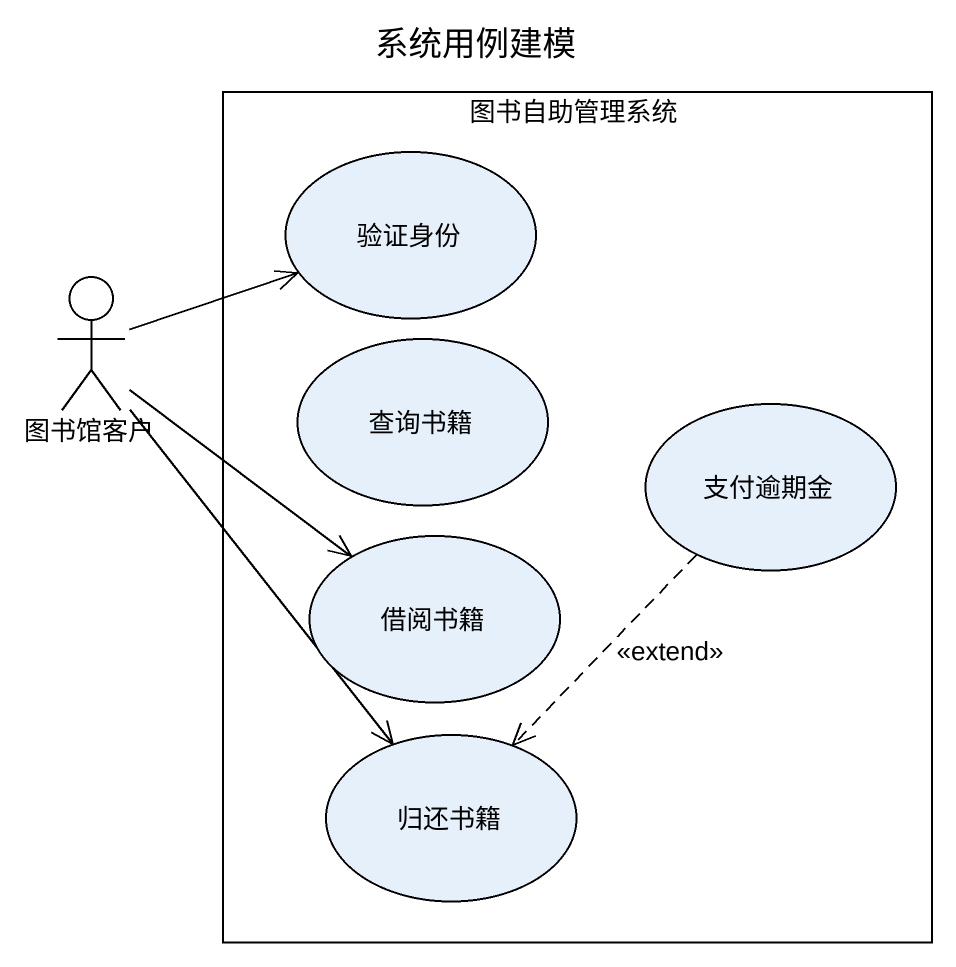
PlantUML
@startuml
title 系统用例建模
rectangle 图书自助管理系统 {
  usecase 验证身份
  usecase 查询书籍
  usecase 支付逾期金
  usecase 借阅书籍
  usecase 归还书籍
}
actor 图书馆客户
图书馆客户 -right-> 验证身份
图书馆客户 --> 借阅书籍
图书馆客户 --> 归还书籍
支付逾期金 ..> 归还书籍 : <<extend>>
@enduml
